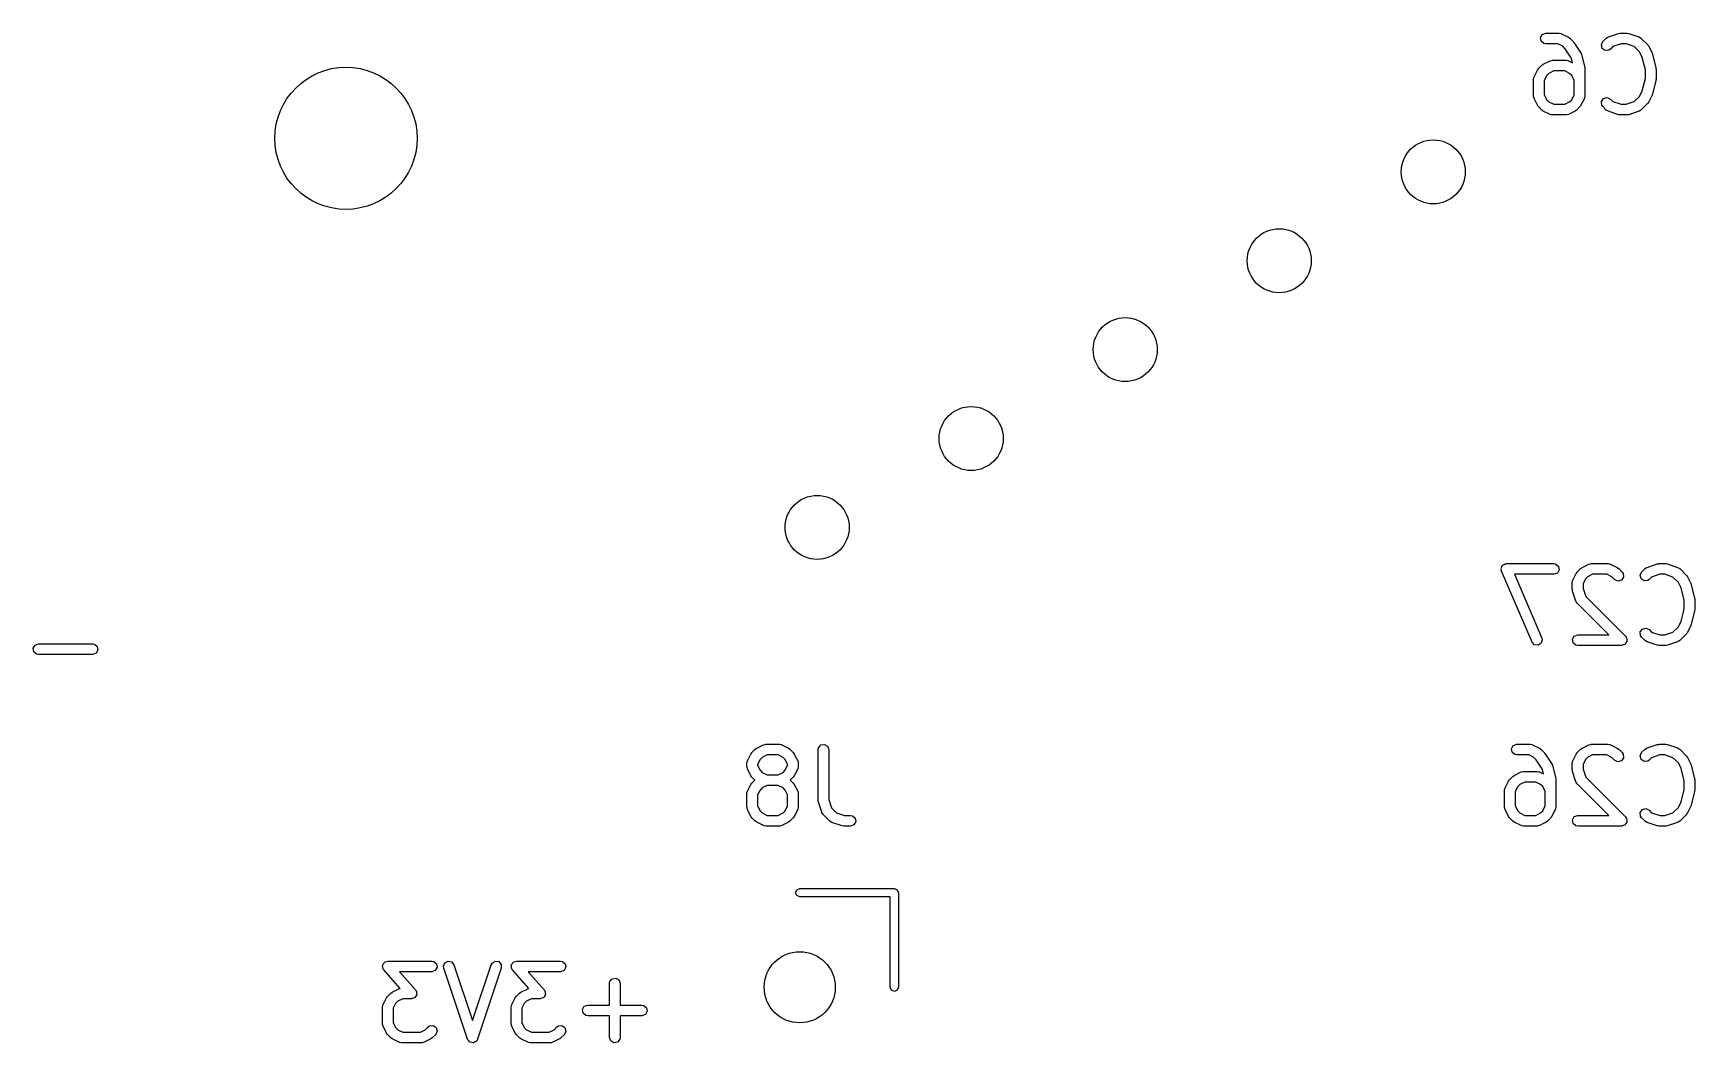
# Model space of a CAD drawing. Extents: x 65 to 231, y -134 to -59.
# Drawn here: x 137.82 to 161.17, y -112.29 to -98.09 of the extents above; entities that cross this region are included whole.
import ezdxf

# ---------------------------------------------------------------- set-up
doc = ezdxf.new("R2010")
doc.units = 0
doc.layers.add('BLACK', color=7, linetype='CONTINUOUS')

msp = doc.modelspace()

# ---------------------------------------------------------------- linework, layer by layer
at = {"layer": 'BLACK', "linetype": 'CONTINUOUS'}
for p, q in [((159.027, -98.1069), (159.076, -98.0894)), ((159.076, -98.0894), (159.266, -98.0894)), ((159.266, -98.0894), (159.292, -98.0939)), ((160.099, -98.0932), (160.122, -98.0899)), ((160.122, -98.0899), (160.123, -98.0894)), ((160.123, -98.0894), (160.218, -98.0894)), ((160.218, -98.0894), (160.24, -98.0933)), ((159.002, -98.1514), (159.027, -98.1069)), ((159.011, -98.2019), (159.002, -98.1514)), ((159.05, -98.2349), (159.011, -98.2019)), ((159.076, -98.2394), (159.05, -98.2349)), ((159.248, -98.2394), (159.076, -98.2394)), ((159.317, -98.2736), (159.248, -98.2394)), ((159.292, -98.0939), (159.295, -98.0968)), ((159.295, -98.0968), (159.3, -98.0973)), ((159.3, -98.0973), (159.395, -98.1449)), ((159.351, -98.3074), (159.317, -98.2736)), ((159.434, -98.4333), (159.351, -98.3074)), ((159.395, -98.1449), (159.413, -98.1583)), ((159.413, -98.1583), (159.414, -98.159)), ((159.414, -98.159), (159.462, -98.2066)), ((159.462, -98.2066), (159.468, -98.2159)), ((159.468, -98.2159), (159.471, -98.218)), ((159.471, -98.218), (159.566, -98.3609)), ((159.858, -98.2531), (159.88, -98.2066)), ((159.871, -98.3026), (159.858, -98.2531)), ((159.913, -98.3321), (159.871, -98.3026)), ((159.88, -98.2066), (159.927, -98.159)), ((159.927, -98.159), (159.949, -98.144)), ((159.949, -98.144), (159.953, -98.1436)), ((159.953, -98.1436), (159.957, -98.1408)), ((159.957, -98.1408), (160.099, -98.0932)), ((159.986, -98.3127), (159.964, -98.3276)), ((160.021, -98.2776), (159.986, -98.3127)), ((160.135, -98.2394), (160.021, -98.2776)), ((160.206, -98.2394), (160.135, -98.2394)), ((160.321, -98.2776), (160.206, -98.2394)), ((160.24, -98.0933), (160.242, -98.0932)), ((160.242, -98.0932), (160.385, -98.1408)), ((160.395, -98.3517), (160.321, -98.2776)), ((160.385, -98.1408), (160.408, -98.1533)), ((160.408, -98.1533), (160.41, -98.1571)), ((160.41, -98.1571), (160.414, -98.159)), ((160.414, -98.159), (160.51, -98.2542)), ((160.51, -98.2542), (160.522, -98.2726)), ((160.522, -98.2726), (160.524, -98.2737)), ((160.524, -98.2737), (160.571, -98.3689)), ((158.975, -98.5875), (159.022, -98.5399)), ((159.022, -98.5399), (159.041, -98.5271)), ((159.041, -98.5271), (159.042, -98.5259)), ((159.042, -98.5259), (159.137, -98.4783)), ((159.137, -98.4783), (159.162, -98.4708)), ((159.162, -98.4708), (159.167, -98.4719)), ((159.167, -98.4719), (159.171, -98.4703)), ((159.171, -98.4703), (159.361, -98.4703)), ((159.361, -98.4703), (159.387, -98.4749)), ((159.387, -98.4749), (159.39, -98.4777)), ((159.39, -98.4777), (159.395, -98.4783)), ((159.395, -98.4783), (159.453, -98.5074)), ((159.453, -98.5074), (159.434, -98.4333)), ((159.566, -98.3609), (159.577, -98.3839)), ((159.577, -98.3839), (159.577, -98.3843)), ((159.577, -98.3843), (159.624, -98.5748)), ((159.964, -98.3276), (159.913, -98.3321)), ((160.433, -98.4287), (160.395, -98.3517)), ((160.477, -98.6022), (160.433, -98.4287)), ((160.571, -98.3689), (160.575, -98.3813)), ((160.575, -98.3813), (160.577, -98.3843)), ((160.577, -98.3843), (160.624, -98.5748)), ((158.905, -98.7358), (158.91, -98.7102)), ((158.905, -98.9739), (158.905, -98.7358)), ((158.91, -98.7102), (158.913, -98.7067)), ((158.913, -98.7023), (158.961, -98.607)), ((158.913, -98.7067), (158.913, -98.7023)), ((158.961, -98.607), (158.974, -98.589)), ((158.974, -98.589), (158.975, -98.5875)), ((159.09, -98.685), (159.055, -98.7535)), ((159.055, -98.7535), (159.055, -98.9562)), ((159.12, -98.6546), (159.09, -98.685)), ((159.188, -98.6203), (159.12, -98.6546)), ((159.344, -98.6203), (159.188, -98.6203)), ((159.412, -98.6546), (159.344, -98.6203)), ((159.442, -98.685), (159.412, -98.6546)), ((159.477, -98.7535), (159.442, -98.685)), ((159.477, -98.9562), (159.477, -98.7535)), ((159.624, -98.5748), (159.626, -98.5897)), ((159.626, -98.5897), (159.627, -98.593)), ((159.627, -98.593), (159.627, -98.9739)), ((160.433, -98.9001), (160.477, -98.7266)), ((160.477, -98.7266), (160.477, -98.6022)), ((160.624, -98.754), (160.577, -98.9445)), ((160.624, -98.5748), (160.626, -98.5897)), ((160.627, -98.7358), (160.624, -98.7506)), ((160.624, -98.7506), (160.624, -98.754)), ((160.626, -98.5897), (160.627, -98.593)), ((160.627, -98.593), (160.627, -98.7358)), ((158.907, -98.9781), (158.905, -98.9739)), ((158.906, -98.9825), (158.907, -98.9781)), ((158.913, -99.0074), (158.906, -98.9825)), ((158.961, -99.1027), (158.913, -99.0074)), ((159.055, -98.9562), (159.09, -99.0247)), ((159.09, -99.0247), (159.12, -99.0551)), ((159.412, -99.0551), (159.442, -99.0247)), ((159.442, -99.0247), (159.477, -98.9562)), ((159.619, -99.0074), (159.571, -99.1027)), ((159.622, -98.9996), (159.619, -99.003)), ((159.619, -99.003), (159.619, -99.0074)), ((159.627, -98.9739), (159.622, -98.9996)), ((159.86, -99.0497), (159.89, -99.0077)), ((159.89, -99.0077), (159.939, -98.9944)), ((159.939, -98.9944), (159.986, -99.0161)), ((159.986, -99.0161), (160.021, -99.0512)), ((160.321, -99.0512), (160.395, -98.9771)), ((160.395, -98.9771), (160.433, -98.9001)), ((160.571, -98.9598), (160.524, -99.0551)), ((160.572, -98.9563), (160.571, -98.9598)), ((160.577, -98.9445), (160.572, -98.9563)), ((158.962, -99.1038), (158.961, -99.1027)), ((158.975, -99.1222), (158.962, -99.1038)), ((159.022, -99.1698), (158.975, -99.1222)), ((159.024, -99.1705), (159.022, -99.1698)), ((159.042, -99.1838), (159.024, -99.1705)), ((159.137, -99.2315), (159.042, -99.1838)), ((159.12, -99.0551), (159.188, -99.0894)), ((159.142, -99.232), (159.137, -99.2315)), ((159.145, -99.2349), (159.142, -99.232)), ((159.171, -99.2394), (159.145, -99.2349)), ((159.361, -99.2394), (159.171, -99.2394)), ((159.188, -99.0894), (159.344, -99.0894)), ((159.344, -99.0894), (159.412, -99.0551)), ((159.365, -99.2378), (159.361, -99.2394)), ((159.37, -99.2389), (159.365, -99.2378)), ((159.395, -99.2315), (159.37, -99.2389)), ((159.49, -99.1838), (159.395, -99.2315)), ((159.491, -99.1827), (159.49, -99.1838)), ((159.51, -99.1698), (159.491, -99.1827)), ((159.557, -99.1222), (159.51, -99.1698)), ((159.558, -99.1207), (159.557, -99.1222)), ((159.571, -99.1027), (159.558, -99.1207)), ((159.865, -99.1008), (159.86, -99.0497)), ((159.88, -99.1222), (159.865, -99.1008)), ((159.927, -99.1698), (159.88, -99.1222)), ((159.931, -99.1717), (159.927, -99.1698)), ((159.934, -99.1755), (159.931, -99.1717)), ((159.957, -99.1879), (159.934, -99.1755)), ((160.099, -99.2355), (159.957, -99.1879)), ((160.021, -99.0512), (160.135, -99.0894)), ((160.101, -99.2355), (160.099, -99.2355)), ((160.123, -99.2394), (160.101, -99.2355)), ((160.218, -99.2394), (160.123, -99.2394)), ((160.135, -99.0894), (160.206, -99.0894)), ((160.206, -99.0894), (160.321, -99.0512)), ((160.22, -99.2388), (160.218, -99.2394)), ((160.242, -99.2355), (160.22, -99.2388)), ((160.385, -99.1879), (160.242, -99.2355)), ((160.388, -99.1851), (160.385, -99.1879)), ((160.393, -99.1847), (160.388, -99.1851)), ((160.414, -99.1698), (160.393, -99.1847)), ((160.51, -99.0746), (160.414, -99.1698)), ((160.524, -99.0551), (160.51, -99.0731)), ((160.51, -99.0731), (160.51, -99.0746)), ((158.477, -105.567), (158.493, -105.561)), ((158.493, -105.561), (158.508, -105.551)), ((158.508, -105.551), (158.517, -105.552)), ((158.517, -105.552), (158.525, -105.549)), ((158.525, -105.549), (159.192, -105.549)), ((159.192, -105.549), (159.217, -105.554)), ((159.217, -105.554), (159.257, -105.587)), ((159.587, -105.605), (159.682, -105.557)), ((159.682, -105.557), (159.707, -105.55)), ((159.707, -105.55), (159.711, -105.551)), ((159.711, -105.551), (159.715, -105.549)), ((159.715, -105.549), (159.954, -105.549)), ((159.954, -105.549), (159.979, -105.554)), ((159.979, -105.554), (159.983, -105.557)), ((159.983, -105.557), (159.987, -105.557)), ((159.987, -105.557), (160.082, -105.605)), ((160.501, -105.601), (160.644, -105.553)), ((160.644, -105.553), (160.666, -105.55)), ((160.666, -105.55), (160.668, -105.549)), ((160.668, -105.549), (160.763, -105.549)), ((160.763, -105.549), (160.785, -105.553)), ((160.785, -105.553), (160.787, -105.553)), ((160.787, -105.553), (160.93, -105.601)), ((158.45, -105.629), (158.453, -105.62)), ((158.456, -105.654), (158.45, -105.629)), ((158.451, -105.611), (158.46, -105.596)), ((158.453, -105.62), (158.451, -105.611)), ((158.885, -106.654), (158.456, -105.654)), ((158.46, -105.596), (158.465, -105.579)), ((158.465, -105.579), (158.472, -105.575)), ((158.472, -105.575), (158.477, -105.567)), ((159.192, -105.699), (158.639, -105.699)), ((158.639, -105.699), (159.022, -106.595)), ((159.24, -105.682), (159.192, -105.699)), ((159.266, -105.637), (159.24, -105.682)), ((159.257, -105.587), (159.266, -105.637)), ((159.45, -105.815), (159.454, -105.789)), ((159.454, -105.789), (159.457, -105.786)), ((159.457, -105.786), (159.458, -105.781)), ((159.458, -105.781), (159.506, -105.686)), ((159.506, -105.686), (159.519, -105.668)), ((159.519, -105.668), (159.52, -105.667)), ((159.52, -105.667), (159.567, -105.619)), ((159.567, -105.619), (159.586, -105.606)), ((159.586, -105.606), (159.587, -105.605)), ((159.634, -105.764), (159.6, -105.833)), ((159.665, -105.734), (159.634, -105.764)), ((159.733, -105.699), (159.665, -105.734)), ((159.936, -105.699), (159.733, -105.699)), ((160.004, -105.734), (159.936, -105.699)), ((160.043, -105.773), (160.004, -105.734)), ((160.09, -105.794), (160.043, -105.773)), ((160.082, -105.605), (160.1, -105.618)), ((160.139, -105.781), (160.09, -105.794)), ((160.1, -105.618), (160.102, -105.619)), ((160.102, -105.619), (160.149, -105.667)), ((160.169, -105.739), (160.139, -105.781)), ((160.149, -105.667), (160.164, -105.688)), ((160.164, -105.688), (160.169, -105.739)), ((160.403, -105.713), (160.424, -105.667)), ((160.416, -105.763), (160.403, -105.713)), ((160.458, -105.792), (160.416, -105.763)), ((160.424, -105.667), (160.472, -105.619)), ((160.509, -105.788), (160.458, -105.792)), ((160.472, -105.619), (160.493, -105.604)), ((160.493, -105.604), (160.498, -105.604)), ((160.498, -105.604), (160.501, -105.601)), ((160.53, -105.773), (160.509, -105.788)), ((160.565, -105.738), (160.53, -105.773)), ((160.68, -105.699), (160.565, -105.738)), ((160.751, -105.699), (160.68, -105.699)), ((160.865, -105.738), (160.751, -105.699)), ((160.94, -105.812), (160.865, -105.738)), ((160.93, -105.601), (160.953, -105.613)), ((160.953, -105.613), (160.955, -105.617)), ((160.955, -105.617), (160.959, -105.619)), ((160.959, -105.619), (161.054, -105.714)), ((161.054, -105.714), (161.067, -105.733)), ((161.067, -105.733), (161.068, -105.734)), ((161.068, -105.734), (161.116, -105.829)), ((159.45, -105.91), (159.45, -105.815)), ((159.451, -105.912), (159.45, -105.91)), ((159.454, -105.934), (159.451, -105.912)), ((159.501, -106.077), (159.454, -105.934)), ((159.6, -105.833), (159.6, -105.898)), ((159.6, -105.898), (159.638, -106.012)), ((159.638, -106.012), (160.197, -106.571)), ((160.978, -105.889), (160.94, -105.812)), ((161.021, -106.062), (160.978, -105.889)), ((161.116, -105.829), (161.12, -105.841)), ((161.12, -105.841), (161.122, -105.844)), ((161.122, -105.844), (161.169, -106.035)), ((159.504, -106.08), (159.501, -106.077)), ((159.505, -106.085), (159.504, -106.08)), ((159.52, -106.106), (159.505, -106.085)), ((159.963, -106.549), (159.52, -106.106)), ((160.978, -106.36), (161.021, -106.187)), ((161.021, -106.187), (161.021, -106.062)), ((161.169, -106.214), (161.122, -106.404)), ((161.169, -106.035), (161.17, -106.05)), ((161.171, -106.196), (161.169, -106.211)), ((161.169, -106.211), (161.169, -106.214)), ((161.17, -106.05), (161.171, -106.053)), ((161.171, -106.053), (161.171, -106.196)), ((160.405, -106.51), (160.434, -106.468)), ((160.434, -106.468), (160.484, -106.454)), ((160.484, -106.454), (160.53, -106.476)), ((160.53, -106.476), (160.565, -106.511)), ((160.865, -106.511), (160.94, -106.437)), ((160.94, -106.437), (160.978, -106.36)), ((161.116, -106.42), (161.068, -106.515)), ((161.122, -106.404), (161.116, -106.416)), ((161.116, -106.416), (161.116, -106.42)), ((137.816, -106.738), (137.842, -106.694)), ((137.842, -106.694), (137.89, -106.676)), ((137.89, -106.676), (138.652, -106.676)), ((138.652, -106.676), (138.678, -106.681)), ((138.678, -106.681), (138.717, -106.714)), ((138.717, -106.714), (138.726, -106.764)), ((158.92, -106.691), (158.885, -106.654)), ((158.971, -106.697), (158.92, -106.691)), ((159.014, -106.669), (158.971, -106.697)), ((159.028, -106.62), (159.014, -106.669)), ((159.022, -106.595), (159.028, -106.62)), ((159.451, -106.611), (159.477, -106.567)), ((159.46, -106.662), (159.451, -106.611)), ((159.499, -106.695), (159.46, -106.662)), ((159.477, -106.567), (159.525, -106.549)), ((159.525, -106.699), (159.499, -106.695)), ((159.525, -106.549), (159.963, -106.549)), ((160.144, -106.699), (159.525, -106.699)), ((160.165, -106.692), (160.144, -106.699)), ((160.187, -106.686), (160.165, -106.692)), ((160.189, -106.683), (160.187, -106.686)), ((160.192, -106.682), (160.189, -106.683)), ((160.204, -106.662), (160.192, -106.682)), ((160.197, -106.571), (160.206, -106.585)), ((160.216, -106.644), (160.204, -106.662)), ((160.206, -106.585), (160.209, -106.587)), ((160.209, -106.587), (160.209, -106.589)), ((160.209, -106.589), (160.212, -106.593)), ((160.212, -106.593), (160.214, -106.615)), ((160.214, -106.615), (160.218, -106.637)), ((160.218, -106.637), (160.216, -106.64)), ((160.216, -106.64), (160.216, -106.644)), ((160.409, -106.561), (160.405, -106.51)), ((160.424, -106.582), (160.409, -106.561)), ((160.472, -106.63), (160.424, -106.582)), ((160.476, -106.632), (160.472, -106.63)), ((160.478, -106.636), (160.476, -106.632)), ((160.501, -106.648), (160.478, -106.636)), ((160.644, -106.696), (160.501, -106.648)), ((160.565, -106.511), (160.68, -106.549)), ((160.646, -106.695), (160.644, -106.696)), ((160.668, -106.699), (160.646, -106.695)), ((160.763, -106.699), (160.668, -106.699)), ((160.68, -106.549), (160.751, -106.549)), ((160.751, -106.549), (160.865, -106.511)), ((160.765, -106.699), (160.763, -106.699)), ((160.787, -106.696), (160.765, -106.699)), ((160.93, -106.648), (160.787, -106.696)), ((160.933, -106.645), (160.93, -106.648)), ((160.938, -106.645), (160.933, -106.645)), ((160.959, -106.63), (160.938, -106.645)), ((161.054, -106.535), (160.959, -106.63)), ((161.055, -106.533), (161.054, -106.535)), ((161.068, -106.515), (161.055, -106.533)), ((137.825, -106.789), (137.816, -106.738)), ((137.864, -106.822), (137.825, -106.789)), ((137.89, -106.826), (137.864, -106.822)), ((138.652, -106.826), (137.89, -106.826)), ((138.7, -106.809), (138.652, -106.826)), ((138.726, -106.764), (138.7, -106.809)), ((147.985, -108.145), (148.08, -108.097)), ((148.08, -108.097), (148.105, -108.09)), ((148.105, -108.09), (148.11, -108.091)), ((148.11, -108.091), (148.114, -108.089)), ((148.114, -108.089), (148.304, -108.089)), ((148.304, -108.089), (148.33, -108.094)), ((148.33, -108.094), (148.333, -108.097)), ((148.333, -108.097), (148.338, -108.097)), ((148.338, -108.097), (148.433, -108.145)), ((148.853, -108.139), (148.886, -108.099)), ((148.886, -108.099), (148.936, -108.091)), ((148.936, -108.091), (148.981, -108.116)), ((148.981, -108.116), (148.998, -108.164)), ((158.594, -108.151), (158.62, -108.107)), ((158.62, -108.107), (158.668, -108.089)), ((158.668, -108.089), (158.858, -108.089)), ((158.858, -108.089), (158.884, -108.094)), ((158.884, -108.094), (158.887, -108.097)), ((158.887, -108.097), (158.892, -108.097)), ((158.892, -108.097), (158.987, -108.145)), ((159.587, -108.145), (159.682, -108.097)), ((159.682, -108.097), (159.707, -108.09)), ((159.707, -108.09), (159.711, -108.091)), ((159.711, -108.091), (159.715, -108.089)), ((159.715, -108.089), (159.954, -108.089)), ((159.954, -108.089), (159.979, -108.094)), ((159.979, -108.094), (159.983, -108.097)), ((159.983, -108.097), (159.987, -108.097)), ((159.987, -108.097), (160.082, -108.145)), ((160.501, -108.141), (160.644, -108.093)), ((160.644, -108.093), (160.666, -108.09)), ((160.666, -108.09), (160.668, -108.089)), ((160.668, -108.089), (160.763, -108.089)), ((160.763, -108.089), (160.785, -108.093)), ((160.785, -108.093), (160.787, -108.093)), ((160.787, -108.093), (160.93, -108.141)), ((147.848, -108.355), (147.853, -108.329)), ((147.848, -108.402), (147.848, -108.355)), ((147.853, -108.329), (147.856, -108.326)), ((147.856, -108.321), (147.904, -108.226)), ((147.856, -108.326), (147.856, -108.321)), ((147.904, -108.226), (147.917, -108.208)), ((147.917, -108.208), (147.918, -108.207)), ((147.918, -108.207), (147.966, -108.159)), ((147.966, -108.159), (147.984, -108.146)), ((147.984, -108.146), (147.985, -108.145)), ((148.033, -108.304), (147.998, -108.373)), ((148.063, -108.274), (148.033, -108.304)), ((148.132, -108.239), (148.063, -108.274)), ((148.287, -108.239), (148.132, -108.239)), ((148.355, -108.274), (148.287, -108.239)), ((148.386, -108.304), (148.355, -108.274)), ((148.42, -108.373), (148.386, -108.304)), ((148.433, -108.145), (148.451, -108.158)), ((148.451, -108.158), (148.453, -108.159)), ((148.453, -108.159), (148.5, -108.207)), ((148.5, -108.207), (148.513, -108.225)), ((148.513, -108.225), (148.514, -108.226)), ((148.514, -108.226), (148.562, -108.321)), ((148.562, -108.321), (148.569, -108.346)), ((148.569, -108.346), (148.568, -108.351)), ((148.568, -108.351), (148.57, -108.355)), ((148.57, -108.355), (148.57, -108.402)), ((148.848, -108.164), (148.853, -108.139)), ((148.848, -108.879), (148.848, -108.164)), ((148.998, -108.164), (148.998, -108.866)), ((158.603, -108.202), (158.594, -108.151)), ((158.642, -108.235), (158.603, -108.202)), ((158.668, -108.239), (158.642, -108.235)), ((158.841, -108.239), (158.668, -108.239)), ((158.909, -108.274), (158.841, -108.239)), ((158.943, -108.307), (158.909, -108.274)), ((159.027, -108.433), (158.943, -108.307)), ((158.987, -108.145), (159.005, -108.158)), ((159.005, -108.158), (159.007, -108.159)), ((159.007, -108.159), (159.054, -108.207)), ((159.054, -108.207), (159.061, -108.216)), ((159.061, -108.216), (159.064, -108.218)), ((159.064, -108.218), (159.159, -108.361)), ((159.159, -108.361), (159.169, -108.384)), ((159.45, -108.355), (159.454, -108.329)), ((159.45, -108.45), (159.45, -108.355)), ((159.454, -108.329), (159.457, -108.326)), ((159.457, -108.326), (159.458, -108.321)), ((159.458, -108.321), (159.506, -108.226)), ((159.506, -108.226), (159.519, -108.208)), ((159.519, -108.208), (159.52, -108.207)), ((159.52, -108.207), (159.567, -108.159)), ((159.567, -108.159), (159.586, -108.146)), ((159.586, -108.146), (159.587, -108.145)), ((159.634, -108.304), (159.6, -108.373)), ((159.665, -108.274), (159.634, -108.304)), ((159.733, -108.239), (159.665, -108.274)), ((159.936, -108.239), (159.733, -108.239)), ((160.004, -108.274), (159.936, -108.239)), ((160.043, -108.313), (160.004, -108.274)), ((160.09, -108.334), (160.043, -108.313)), ((160.082, -108.145), (160.1, -108.158)), ((160.139, -108.321), (160.09, -108.334)), ((160.1, -108.158), (160.102, -108.159)), ((160.102, -108.159), (160.149, -108.207)), ((160.169, -108.279), (160.139, -108.321)), ((160.149, -108.207), (160.164, -108.228)), ((160.164, -108.228), (160.169, -108.279)), ((160.403, -108.253), (160.424, -108.207)), ((160.416, -108.303), (160.403, -108.253)), ((160.458, -108.332), (160.416, -108.303)), ((160.424, -108.207), (160.472, -108.159)), ((160.509, -108.328), (160.458, -108.332)), ((160.472, -108.159), (160.493, -108.144)), ((160.493, -108.144), (160.498, -108.144)), ((160.498, -108.144), (160.501, -108.141)), ((160.53, -108.313), (160.509, -108.328)), ((160.565, -108.278), (160.53, -108.313)), ((160.68, -108.239), (160.565, -108.278)), ((160.751, -108.239), (160.68, -108.239)), ((160.865, -108.278), (160.751, -108.239)), ((160.94, -108.352), (160.865, -108.278)), ((160.93, -108.141), (160.953, -108.153)), ((160.978, -108.429), (160.94, -108.352)), ((160.953, -108.153), (160.955, -108.157)), ((160.955, -108.157), (160.959, -108.159)), ((160.959, -108.159), (161.054, -108.254)), ((161.054, -108.254), (161.067, -108.273)), ((161.067, -108.273), (161.068, -108.274)), ((161.068, -108.274), (161.116, -108.369)), ((147.85, -108.407), (147.848, -108.402)), ((147.849, -108.411), (147.85, -108.407)), ((147.856, -108.436), (147.849, -108.411)), ((147.904, -108.531), (147.856, -108.436)), ((147.905, -108.532), (147.904, -108.531)), ((147.918, -108.551), (147.905, -108.532)), ((147.96, -108.593), (147.918, -108.551)), ((147.918, -108.635), (147.96, -108.593)), ((147.998, -108.373), (147.998, -108.385)), ((147.998, -108.385), (148.033, -108.453)), ((148.033, -108.453), (148.063, -108.484)), ((148.063, -108.484), (148.132, -108.518)), ((148.132, -108.518), (148.287, -108.518)), ((148.287, -108.518), (148.355, -108.484)), ((148.355, -108.484), (148.386, -108.453)), ((148.386, -108.453), (148.42, -108.385)), ((148.42, -108.385), (148.42, -108.373)), ((148.5, -108.551), (148.458, -108.593)), ((148.458, -108.593), (148.5, -108.635)), ((148.501, -108.549), (148.5, -108.551)), ((148.514, -108.531), (148.501, -108.549)), ((148.562, -108.436), (148.514, -108.531)), ((148.565, -108.428), (148.562, -108.432)), ((148.562, -108.432), (148.562, -108.436)), ((148.57, -108.402), (148.565, -108.428)), ((158.553, -108.607), (158.566, -108.589)), ((158.566, -108.589), (158.567, -108.588)), ((158.567, -108.588), (158.615, -108.54)), ((158.615, -108.54), (158.633, -108.527)), ((158.633, -108.527), (158.634, -108.526)), ((158.634, -108.526), (158.73, -108.478)), ((158.73, -108.478), (158.754, -108.471)), ((158.754, -108.471), (158.759, -108.472)), ((158.759, -108.472), (158.763, -108.47)), ((158.763, -108.47), (158.954, -108.47)), ((158.954, -108.47), (158.979, -108.475)), ((158.979, -108.475), (158.983, -108.478)), ((158.983, -108.478), (158.987, -108.478)), ((158.987, -108.478), (159.045, -108.507)), ((159.045, -108.507), (159.027, -108.433)), ((159.169, -108.384), (159.169, -108.384)), ((159.169, -108.384), (159.217, -108.575)), ((159.217, -108.575), (159.218, -108.59)), ((159.218, -108.59), (159.219, -108.593)), ((159.219, -108.593), (159.219, -108.974)), ((159.451, -108.452), (159.45, -108.45)), ((159.454, -108.474), (159.451, -108.452)), ((159.501, -108.617), (159.454, -108.474)), ((159.6, -108.373), (159.6, -108.438)), ((159.6, -108.438), (159.638, -108.552)), ((159.638, -108.552), (160.197, -109.111)), ((161.021, -108.602), (160.978, -108.429)), ((161.116, -108.369), (161.12, -108.381)), ((161.12, -108.381), (161.122, -108.384)), ((161.122, -108.384), (161.169, -108.575)), ((161.169, -108.575), (161.17, -108.59)), ((161.17, -108.59), (161.171, -108.593)), ((161.171, -108.593), (161.171, -108.736)), ((147.848, -108.783), (147.853, -108.758)), ((147.848, -108.974), (147.848, -108.783)), ((147.853, -108.758), (147.856, -108.754)), ((147.856, -108.75), (147.904, -108.655)), ((147.856, -108.754), (147.856, -108.75)), ((147.904, -108.655), (147.917, -108.637)), ((147.917, -108.637), (147.918, -108.635)), ((148.033, -108.733), (147.998, -108.801)), ((147.998, -108.801), (147.998, -108.956)), ((148.063, -108.702), (148.033, -108.733)), ((148.132, -108.668), (148.063, -108.702)), ((148.287, -108.668), (148.132, -108.668)), ((148.355, -108.702), (148.287, -108.668)), ((148.386, -108.733), (148.355, -108.702)), ((148.42, -108.801), (148.386, -108.733)), ((148.42, -108.956), (148.42, -108.801)), ((148.5, -108.635), (148.513, -108.654)), ((148.513, -108.654), (148.514, -108.655)), ((148.514, -108.655), (148.562, -108.75)), ((148.562, -108.75), (148.569, -108.775)), ((148.569, -108.775), (148.568, -108.779)), ((148.568, -108.779), (148.57, -108.783)), ((148.57, -108.783), (148.57, -108.974)), ((158.498, -108.736), (158.502, -108.71)), ((158.498, -108.974), (158.498, -108.736)), ((158.502, -108.71), (158.505, -108.707)), ((158.505, -108.707), (158.506, -108.702)), ((158.506, -108.702), (158.553, -108.607)), ((158.682, -108.685), (158.648, -108.754)), ((158.648, -108.754), (158.648, -108.956)), ((158.712, -108.655), (158.682, -108.685)), ((158.781, -108.62), (158.712, -108.655)), ((158.936, -108.62), (158.781, -108.62)), ((159.004, -108.655), (158.936, -108.62)), ((159.035, -108.685), (159.004, -108.655)), ((159.069, -108.754), (159.035, -108.685)), ((159.069, -108.956), (159.069, -108.754)), ((159.504, -108.62), (159.501, -108.617)), ((159.505, -108.625), (159.504, -108.62)), ((159.52, -108.646), (159.505, -108.625)), ((159.963, -109.089), (159.52, -108.646)), ((160.978, -108.9), (161.021, -108.727)), ((161.021, -108.727), (161.021, -108.602)), ((161.169, -108.754), (161.122, -108.944)), ((161.171, -108.736), (161.169, -108.751)), ((161.169, -108.751), (161.169, -108.754)), ((147.85, -108.978), (147.848, -108.974)), ((147.849, -108.982), (147.85, -108.978)), ((147.856, -109.007), (147.849, -108.982)), ((147.904, -109.103), (147.856, -109.007)), ((147.998, -108.956), (148.033, -109.025)), ((148.033, -109.025), (148.063, -109.055)), ((148.063, -109.055), (148.132, -109.089)), ((148.287, -109.089), (148.355, -109.055)), ((148.355, -109.055), (148.386, -109.025)), ((148.386, -109.025), (148.42, -108.956)), ((148.562, -109.007), (148.514, -109.103)), ((148.565, -109), (148.562, -109.003)), ((148.562, -109.003), (148.562, -109.007)), ((148.57, -108.974), (148.565, -109)), ((148.849, -108.88), (148.848, -108.879)), ((148.852, -108.902), (148.849, -108.88)), ((148.9, -109.045), (148.852, -108.902)), ((148.903, -109.049), (148.9, -109.045)), ((148.903, -109.053), (148.903, -109.049)), ((148.918, -109.075), (148.903, -109.053)), ((148.998, -108.866), (149.037, -108.981)), ((149.037, -108.981), (149.107, -109.051)), ((149.107, -109.051), (149.221, -109.089)), ((158.499, -108.978), (158.498, -108.974)), ((158.498, -108.982), (158.499, -108.978)), ((158.506, -109.007), (158.498, -108.982)), ((158.553, -109.103), (158.506, -109.007)), ((158.648, -108.956), (158.682, -109.025)), ((158.682, -109.025), (158.712, -109.055)), ((158.712, -109.055), (158.781, -109.089)), ((158.936, -109.089), (159.004, -109.055)), ((159.004, -109.055), (159.035, -109.025)), ((159.035, -109.025), (159.069, -108.956)), ((159.211, -109.007), (159.163, -109.103)), ((159.212, -109.003), (159.211, -109.007)), ((159.214, -109), (159.212, -109.003)), ((159.219, -108.974), (159.214, -109)), ((160.405, -109.05), (160.434, -109.008)), ((160.409, -109.101), (160.405, -109.05)), ((160.434, -109.008), (160.484, -108.994)), ((160.484, -108.994), (160.53, -109.016)), ((160.53, -109.016), (160.565, -109.051)), ((160.565, -109.051), (160.68, -109.089)), ((160.751, -109.089), (160.865, -109.051)), ((160.865, -109.051), (160.94, -108.977)), ((160.94, -108.977), (160.978, -108.9)), ((161.068, -109.055), (161.055, -109.073)), ((161.116, -108.96), (161.068, -109.055)), ((161.122, -108.944), (161.116, -108.956)), ((161.116, -108.956), (161.116, -108.96)), ((147.905, -109.104), (147.904, -109.103)), ((147.918, -109.122), (147.905, -109.104)), ((147.966, -109.17), (147.918, -109.122)), ((147.967, -109.17), (147.966, -109.17)), ((147.985, -109.184), (147.967, -109.17)), ((148.08, -109.231), (147.985, -109.184)), ((148.085, -109.232), (148.08, -109.231)), ((148.088, -109.235), (148.085, -109.232)), ((148.114, -109.239), (148.088, -109.235)), ((148.304, -109.239), (148.114, -109.239)), ((148.132, -109.089), (148.287, -109.089)), ((148.308, -109.238), (148.304, -109.239)), ((148.313, -109.239), (148.308, -109.238)), ((148.338, -109.231), (148.313, -109.239)), ((148.433, -109.184), (148.338, -109.231)), ((148.434, -109.183), (148.433, -109.184)), ((148.453, -109.17), (148.434, -109.183)), ((148.5, -109.122), (148.453, -109.17)), ((148.501, -109.121), (148.5, -109.122)), ((148.514, -109.103), (148.501, -109.121)), ((149.013, -109.17), (148.918, -109.075)), ((149.017, -109.172), (149.013, -109.17)), ((149.02, -109.176), (149.017, -109.172)), ((149.042, -109.188), (149.02, -109.176)), ((149.185, -109.236), (149.042, -109.188)), ((149.187, -109.235), (149.185, -109.236)), ((149.209, -109.239), (149.187, -109.235)), ((149.304, -109.239), (149.209, -109.239)), ((149.221, -109.089), (149.304, -109.089)), ((149.304, -109.089), (149.33, -109.094)), ((149.352, -109.222), (149.304, -109.239)), ((149.33, -109.094), (149.369, -109.127)), ((149.378, -109.177), (149.352, -109.222)), ((149.369, -109.127), (149.378, -109.177)), ((158.554, -109.104), (158.553, -109.103)), ((158.567, -109.122), (158.554, -109.104)), ((158.615, -109.17), (158.567, -109.122)), ((158.616, -109.17), (158.615, -109.17)), ((158.634, -109.184), (158.616, -109.17)), ((158.73, -109.231), (158.634, -109.184)), ((158.734, -109.232), (158.73, -109.231)), ((158.737, -109.235), (158.734, -109.232)), ((158.763, -109.239), (158.737, -109.235)), ((158.954, -109.239), (158.763, -109.239)), ((158.781, -109.089), (158.936, -109.089)), ((158.958, -109.238), (158.954, -109.239)), ((158.962, -109.239), (158.958, -109.238)), ((158.987, -109.231), (158.962, -109.239)), ((159.082, -109.184), (158.987, -109.231)), ((159.083, -109.183), (159.082, -109.184)), ((159.102, -109.17), (159.083, -109.183)), ((159.149, -109.122), (159.102, -109.17)), ((159.15, -109.121), (159.149, -109.122)), ((159.163, -109.103), (159.15, -109.121)), ((159.451, -109.151), (159.477, -109.107)), ((159.46, -109.202), (159.451, -109.151)), ((159.499, -109.235), (159.46, -109.202)), ((159.477, -109.107), (159.525, -109.089)), ((159.525, -109.239), (159.499, -109.235)), ((159.525, -109.089), (159.963, -109.089)), ((160.144, -109.239), (159.525, -109.239)), ((160.165, -109.232), (160.144, -109.239)), ((160.187, -109.226), (160.165, -109.232)), ((160.189, -109.223), (160.187, -109.226)), ((160.192, -109.222), (160.189, -109.223)), ((160.204, -109.202), (160.192, -109.222)), ((160.197, -109.111), (160.206, -109.125)), ((160.216, -109.184), (160.204, -109.202)), ((160.206, -109.125), (160.209, -109.127)), ((160.209, -109.127), (160.209, -109.129)), ((160.209, -109.129), (160.212, -109.133)), ((160.212, -109.133), (160.214, -109.155)), ((160.214, -109.155), (160.218, -109.177)), ((160.218, -109.177), (160.216, -109.18)), ((160.216, -109.18), (160.216, -109.184)), ((160.424, -109.122), (160.409, -109.101)), ((160.472, -109.17), (160.424, -109.122)), ((160.476, -109.172), (160.472, -109.17)), ((160.478, -109.176), (160.476, -109.172)), ((160.501, -109.188), (160.478, -109.176)), ((160.644, -109.236), (160.501, -109.188)), ((160.646, -109.235), (160.644, -109.236)), ((160.668, -109.239), (160.646, -109.235)), ((160.763, -109.239), (160.668, -109.239)), ((160.68, -109.089), (160.751, -109.089)), ((160.765, -109.239), (160.763, -109.239)), ((160.787, -109.236), (160.765, -109.239)), ((160.93, -109.188), (160.787, -109.236)), ((160.933, -109.185), (160.93, -109.188)), ((160.938, -109.185), (160.933, -109.185)), ((160.959, -109.17), (160.938, -109.185)), ((161.054, -109.075), (160.959, -109.17)), ((161.055, -109.073), (161.054, -109.075)), ((148.53, -110.176), (148.548, -110.134)), ((148.548, -110.218), (148.53, -110.176)), ((148.548, -110.134), (148.59, -110.116)), ((148.59, -110.236), (148.548, -110.218)), ((148.59, -110.116), (149.92, -110.116)), ((149.92, -110.116), (149.962, -110.134)), ((149.962, -110.134), (149.98, -110.176)), ((149.98, -110.176), (149.98, -111.506)), ((149.86, -110.236), (148.59, -110.236)), ((149.86, -111.506), (149.86, -110.236)), ((142.742, -111.172), (142.752, -111.155)), ((142.752, -111.155), (142.758, -111.153)), ((142.758, -111.153), (142.762, -111.148)), ((142.762, -111.148), (142.781, -111.144)), ((142.781, -111.144), (142.8, -111.137)), ((142.8, -111.137), (143.42, -111.137)), ((143.42, -111.137), (143.445, -111.142)), ((143.445, -111.142), (143.484, -111.175)), ((143.583, -111.21), (143.602, -111.163)), ((143.602, -111.163), (143.647, -111.138)), ((143.647, -111.138), (143.697, -111.148)), ((143.697, -111.148), (143.729, -111.189)), ((144.253, -111.189), (144.266, -111.166)), ((144.266, -111.166), (144.309, -111.139)), ((144.309, -111.139), (144.36, -111.146)), ((144.36, -111.146), (144.394, -111.185)), ((144.552, -111.172), (144.562, -111.155)), ((144.562, -111.155), (144.567, -111.153)), ((144.567, -111.153), (144.571, -111.148)), ((144.571, -111.148), (144.591, -111.144)), ((144.591, -111.144), (144.61, -111.137)), ((144.61, -111.137), (145.229, -111.137)), ((145.229, -111.137), (145.255, -111.142)), ((145.255, -111.142), (145.294, -111.175)), ((142.727, -111.199), (142.73, -111.194)), ((142.73, -111.219), (142.727, -111.199)), ((142.729, -111.188), (142.742, -111.172)), ((142.73, -111.194), (142.729, -111.188)), ((142.731, -111.239), (142.73, -111.219)), ((142.735, -111.247), (142.731, -111.239)), ((142.736, -111.25), (142.735, -111.247)), ((142.738, -111.252), (142.736, -111.25)), ((142.744, -111.262), (142.738, -111.252)), ((142.972, -111.522), (142.744, -111.262)), ((143.42, -111.287), (142.966, -111.287)), ((142.966, -111.287), (143.19, -111.544)), ((143.468, -111.27), (143.42, -111.287)), ((143.493, -111.225), (143.468, -111.27)), ((143.484, -111.175), (143.493, -111.225)), ((143.586, -111.236), (143.583, -111.21)), ((143.92, -112.236), (143.586, -111.236)), ((143.729, -111.189), (143.991, -111.975)), ((143.991, -111.975), (144.253, -111.189)), ((144.395, -111.236), (144.062, -112.236)), ((144.394, -111.185), (144.395, -111.236)), ((144.536, -111.199), (144.539, -111.194)), ((144.54, -111.219), (144.536, -111.199)), ((144.539, -111.188), (144.552, -111.172)), ((144.539, -111.194), (144.539, -111.188)), ((144.54, -111.239), (144.54, -111.219)), ((144.545, -111.247), (144.54, -111.239)), ((144.545, -111.25), (144.545, -111.247)), ((144.548, -111.252), (144.545, -111.25)), ((144.554, -111.262), (144.548, -111.252)), ((144.781, -111.522), (144.554, -111.262)), ((145.229, -111.287), (144.775, -111.287)), ((144.775, -111.287), (145, -111.544)), ((145.277, -111.27), (145.229, -111.287)), ((145.303, -111.225), (145.277, -111.27)), ((145.294, -111.175), (145.303, -111.225)), ((145.92, -111.425), (145.953, -111.386)), ((145.953, -111.386), (146.004, -111.377)), ((146.004, -111.377), (146.048, -111.402)), ((146.048, -111.402), (146.066, -111.45)), ((142.794, -111.637), (142.795, -111.636)), ((142.795, -111.636), (142.843, -111.588)), ((142.843, -111.588), (142.861, -111.575)), ((142.861, -111.575), (142.862, -111.574)), ((142.862, -111.574), (142.957, -111.526)), ((142.957, -111.526), (142.972, -111.522)), ((143.192, -111.633), (143.182, -111.651)), ((143.19, -111.544), (143.196, -111.554)), ((143.205, -111.618), (143.192, -111.633)), ((143.196, -111.554), (143.199, -111.556)), ((143.199, -111.556), (143.199, -111.559)), ((143.199, -111.559), (143.204, -111.566)), ((143.204, -111.566), (143.204, -111.586)), ((143.204, -111.586), (143.208, -111.606)), ((143.208, -111.606), (143.205, -111.612)), ((143.205, -111.612), (143.205, -111.618)), ((144.604, -111.637), (144.605, -111.636)), ((144.605, -111.636), (144.652, -111.588)), ((144.652, -111.588), (144.671, -111.575)), ((144.671, -111.575), (144.672, -111.574)), ((144.672, -111.574), (144.767, -111.526)), ((144.767, -111.526), (144.781, -111.522)), ((145.002, -111.633), (144.992, -111.651)), ((145, -111.544), (145.006, -111.554)), ((145.014, -111.618), (145.002, -111.633)), ((145.006, -111.554), (145.008, -111.556)), ((145.008, -111.556), (145.009, -111.559)), ((145.009, -111.559), (145.013, -111.566)), ((145.013, -111.566), (145.014, -111.586)), ((145.014, -111.586), (145.017, -111.606)), ((145.017, -111.606), (145.014, -111.612)), ((145.014, -111.612), (145.014, -111.618)), ((145.916, -111.45), (145.92, -111.425)), ((145.916, -111.756), (145.916, -111.45)), ((146.066, -111.45), (146.066, -111.756)), ((149.878, -111.548), (149.86, -111.506)), ((149.92, -111.566), (149.878, -111.548)), ((149.962, -111.548), (149.92, -111.566)), ((149.98, -111.506), (149.962, -111.548)), ((142.725, -111.784), (142.73, -111.758)), ((142.725, -112.022), (142.725, -111.784)), ((142.73, -111.758), (142.733, -111.755)), ((142.733, -111.75), (142.781, -111.655)), ((142.733, -111.755), (142.733, -111.75)), ((142.781, -111.655), (142.794, -111.637)), ((142.91, -111.733), (142.875, -111.802)), ((142.875, -111.802), (142.875, -112.004)), ((142.94, -111.703), (142.91, -111.733)), ((143.009, -111.668), (142.94, -111.703)), ((143.134, -111.668), (143.009, -111.668)), ((143.153, -111.661), (143.134, -111.668)), ((143.173, -111.657), (143.153, -111.661)), ((143.176, -111.653), (143.173, -111.657)), ((143.182, -111.651), (143.176, -111.653)), ((144.535, -111.784), (144.54, -111.758)), ((144.535, -112.022), (144.535, -111.784)), ((144.54, -111.758), (144.542, -111.755)), ((144.542, -111.755), (144.543, -111.75)), ((144.543, -111.75), (144.591, -111.655)), ((144.591, -111.655), (144.604, -111.637)), ((144.719, -111.733), (144.685, -111.802)), ((144.685, -111.802), (144.685, -112.004)), ((144.75, -111.703), (144.719, -111.733)), ((144.818, -111.668), (144.75, -111.703)), ((144.943, -111.668), (144.818, -111.668)), ((144.962, -111.661), (144.943, -111.668)), ((144.982, -111.657), (144.962, -111.661)), ((144.986, -111.653), (144.982, -111.657)), ((144.992, -111.651), (144.986, -111.653)), ((145.536, -111.818), (145.562, -111.774)), ((145.545, -111.869), (145.536, -111.818)), ((145.584, -111.902), (145.545, -111.869)), ((145.562, -111.774), (145.61, -111.756)), ((145.61, -111.756), (145.916, -111.756)), ((146.066, -111.756), (146.372, -111.756)), ((146.372, -111.756), (146.398, -111.761)), ((146.398, -111.761), (146.437, -111.794)), ((146.446, -111.844), (146.42, -111.889)), ((146.437, -111.794), (146.446, -111.844)), ((142.727, -112.026), (142.725, -112.022)), ((142.726, -112.03), (142.727, -112.026)), ((142.733, -112.055), (142.726, -112.03)), ((142.781, -112.151), (142.733, -112.055)), ((142.875, -112.004), (142.91, -112.073)), ((142.91, -112.073), (142.94, -112.103)), ((142.94, -112.103), (143.009, -112.137)), ((143.259, -112.137), (143.327, -112.103)), ((143.327, -112.103), (143.366, -112.064)), ((143.366, -112.064), (143.388, -112.049)), ((143.388, -112.049), (143.439, -112.045)), ((143.439, -112.045), (143.481, -112.074)), ((143.481, -112.074), (143.494, -112.124)), ((144.537, -112.026), (144.535, -112.022)), ((144.535, -112.03), (144.537, -112.026)), ((144.543, -112.055), (144.535, -112.03)), ((144.591, -112.151), (144.543, -112.055)), ((144.685, -112.004), (144.719, -112.073)), ((144.719, -112.073), (144.75, -112.103)), ((144.75, -112.103), (144.818, -112.137)), ((145.068, -112.137), (145.137, -112.103)), ((145.137, -112.103), (145.176, -112.064)), ((145.176, -112.064), (145.197, -112.049)), ((145.197, -112.049), (145.248, -112.045)), ((145.248, -112.045), (145.29, -112.074)), ((145.29, -112.074), (145.304, -112.124)), ((145.61, -111.906), (145.584, -111.902)), ((145.916, -111.906), (145.61, -111.906)), ((145.916, -112.212), (145.916, -111.906)), ((146.372, -111.906), (146.066, -111.906)), ((146.066, -111.906), (146.066, -112.212)), ((146.42, -111.889), (146.372, -111.906)), ((142.782, -112.152), (142.781, -112.151)), ((142.795, -112.17), (142.782, -112.152)), ((142.843, -112.218), (142.795, -112.17)), ((142.844, -112.218), (142.843, -112.218)), ((142.862, -112.232), (142.844, -112.218)), ((142.957, -112.279), (142.862, -112.232)), ((142.962, -112.28), (142.957, -112.279)), ((142.965, -112.283), (142.962, -112.28)), ((142.991, -112.287), (142.965, -112.283)), ((143.277, -112.287), (142.991, -112.287)), ((143.009, -112.137), (143.259, -112.137)), ((143.281, -112.286), (143.277, -112.287)), ((143.285, -112.287), (143.281, -112.286)), ((143.31, -112.279), (143.285, -112.287)), ((143.405, -112.232), (143.31, -112.279)), ((143.407, -112.231), (143.405, -112.232)), ((143.425, -112.218), (143.407, -112.231)), ((143.473, -112.17), (143.425, -112.218)), ((143.494, -112.124), (143.473, -112.17)), ((143.921, -112.238), (143.92, -112.236)), ((143.921, -112.24), (143.921, -112.238)), ((143.937, -112.258), (143.921, -112.24)), ((143.952, -112.276), (143.937, -112.258)), ((143.954, -112.277), (143.952, -112.276)), ((143.955, -112.278), (143.954, -112.277)), ((143.979, -112.282), (143.955, -112.278)), ((144.002, -112.287), (143.979, -112.282)), ((144.004, -112.286), (144.002, -112.287)), ((144.006, -112.286), (144.004, -112.286)), ((144.026, -112.273), (144.006, -112.286)), ((144.047, -112.262), (144.026, -112.273)), ((144.048, -112.26), (144.047, -112.262)), ((144.05, -112.259), (144.048, -112.26)), ((144.062, -112.236), (144.05, -112.259)), ((144.592, -112.152), (144.591, -112.151)), ((144.605, -112.17), (144.592, -112.152)), ((144.652, -112.218), (144.605, -112.17)), ((144.654, -112.218), (144.652, -112.218)), ((144.672, -112.232), (144.654, -112.218)), ((144.767, -112.279), (144.672, -112.232)), ((144.771, -112.28), (144.767, -112.279)), ((144.775, -112.283), (144.771, -112.28)), ((144.8, -112.287), (144.775, -112.283)), ((145.086, -112.287), (144.8, -112.287)), ((144.818, -112.137), (145.068, -112.137)), ((145.09, -112.286), (145.086, -112.287)), ((145.095, -112.287), (145.09, -112.286)), ((145.12, -112.279), (145.095, -112.287)), ((145.215, -112.232), (145.12, -112.279)), ((145.216, -112.231), (145.215, -112.232)), ((145.234, -112.218), (145.216, -112.231)), ((145.282, -112.17), (145.234, -112.218)), ((145.304, -112.124), (145.282, -112.17)), ((145.933, -112.261), (145.916, -112.212)), ((145.978, -112.286), (145.933, -112.261)), ((146.028, -112.277), (145.978, -112.286)), ((146.061, -112.238), (146.028, -112.277)), ((146.066, -112.212), (146.061, -112.238))]:
    msp.add_line(p, q, dxfattribs=at)
at = {"layer": 'BLACK'}
for centre, radius in [((142.212, -99.5676), 1), ((157.495, -100.039), 0.45), ((155.33, -101.289), 0.45), ((153.165, -102.539), 0.45), ((151, -103.789), 0.45), ((148.835, -105.039), 0.45), ((148.59, -111.506), 0.5)]:
    msp.add_circle(centre, radius, dxfattribs=at)

doc.saveas('drawing.dxf')
